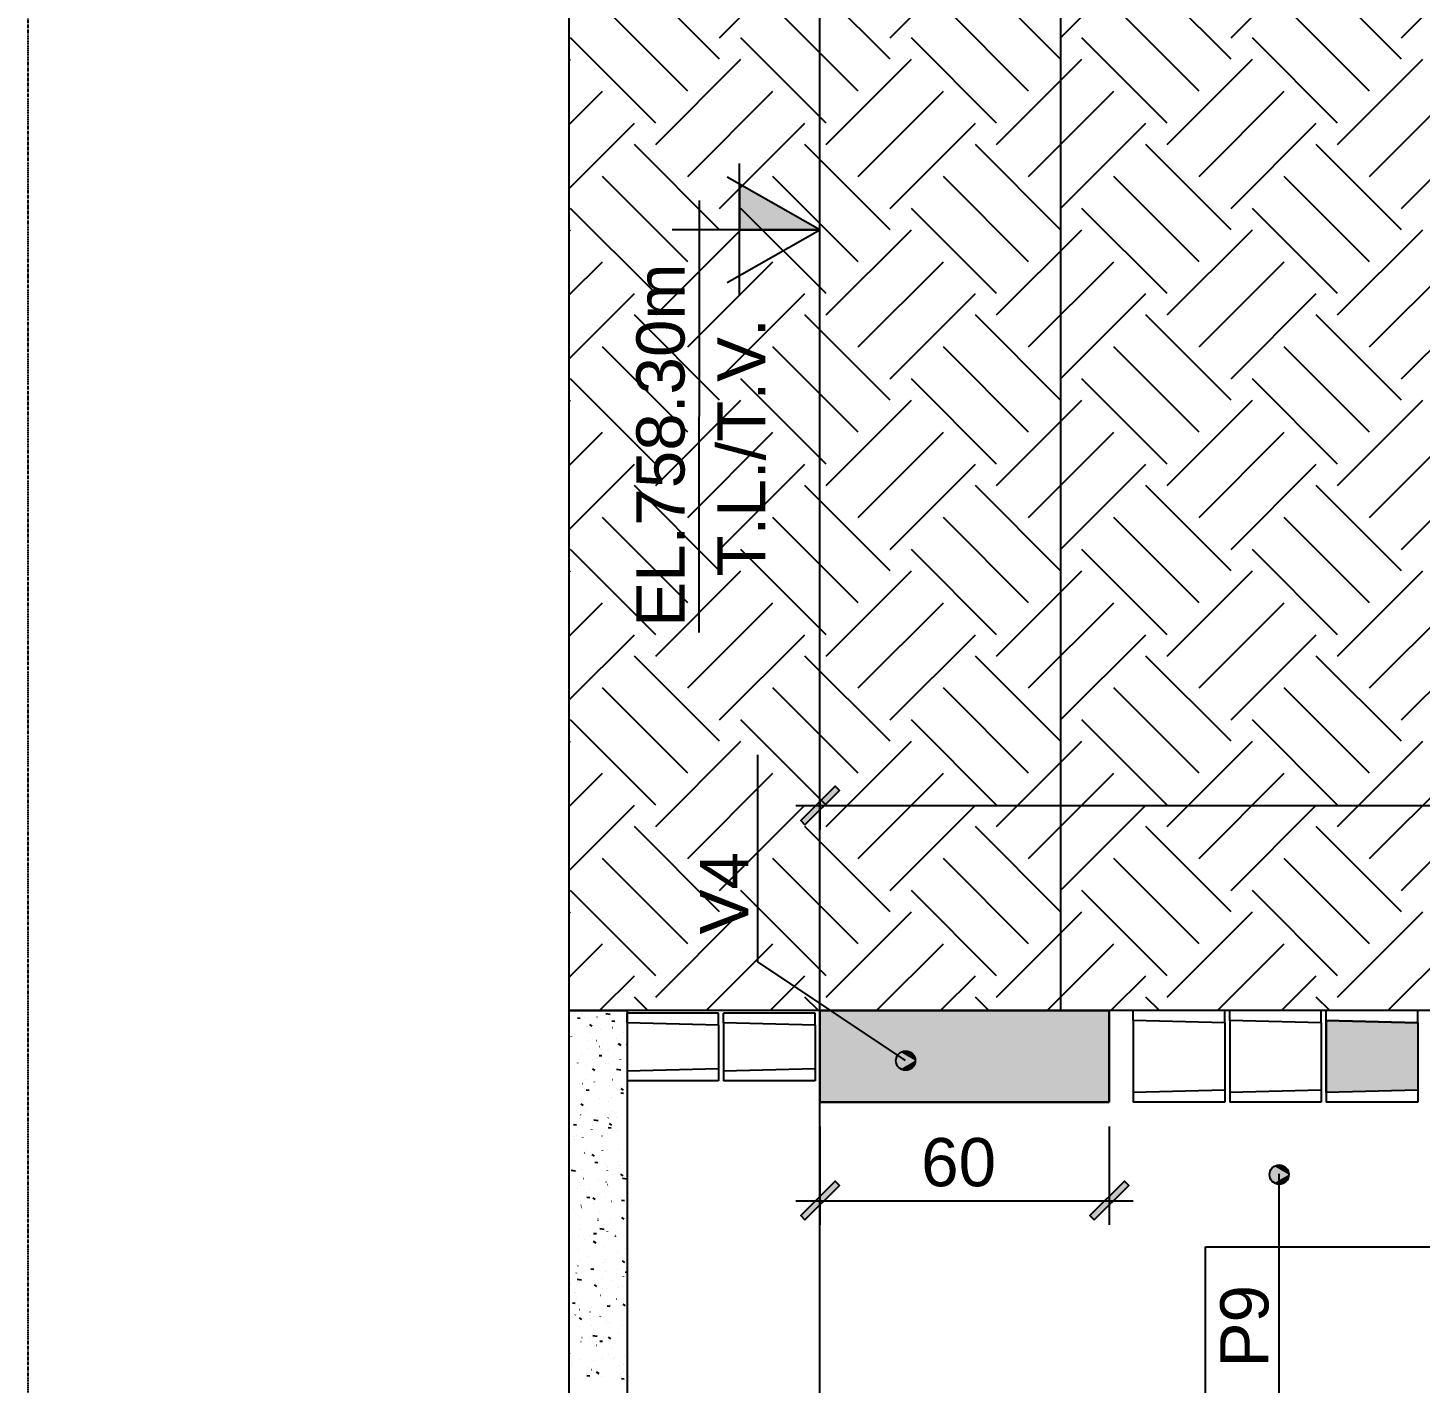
# Model space of a CAD drawing. Extents: x -1789 to 4156, y -3064 to 1391.
# Drawn here: x 1532.7 to 1821.4, y 334.1 to 615 of the extents above; entities that cross this region are included whole.
import ezdxf

# ---------------------------------------------------------------- set-up
doc = ezdxf.new("R2010")
doc.units = 0
doc.linetypes.add('ESTILO_TQS_0003', pattern=[0.92, 0.3, -0.15, 0.02, -0.15, 0.3])
doc.linetypes.add('ESTILO_TQS_0005', pattern=[0.4, 0.3, -0.1])
for name, color, linetype in [('1', 1, 'CONTINUOUS'), ('13', 35, 'CONTINUOUS'), ('2', 2, 'CONTINUOUS'), ('3', 3, 'CONTINUOUS'), ('4', 4, 'CONTINUOUS'), ('8', 8, 'CONTINUOUS'), ('9', 254, 'CONTINUOUS')]:
    doc.layers.add(name, color=color, linetype=linetype)
doc.styles.add('TQS_ARIAL', font='arial.ttf')

msp = doc.modelspace()

# ---------------------------------------------------------------- linework, layer by layer
at = {"layer": '1', "linetype": 'ESTILO_TQS_0005'}
msp.add_line((1696.93695, 470.1325), (1696.93695, 573.17875), dxfattribs=at)
at = {"layer": '1', "linetype": 'Continuous'}
for p, q in [((1696.93695, 417.9265), (1696.93695, 475.1325)), ((1696.93695, 417.9265), (1696.93695, 475.1325)), ((1691.93695, 453.7781), (1986.93575, 453.7781)), ((1696.93695, 455.21015), (1696.93695, 448.7781)), ((1656.93695, 408.72975), (1656.93695, 398.7436)), ((1656.93695, 408.72975), (1656.93695, 398.7436)), ((1656.93695, 408.72975), (1656.93695, 398.7436)), ((1675.93695, 408.2386), (1675.93695, 399.2386)), ((1675.93695, 408.2386), (1675.93695, 399.2386)), ((1676.93695, 408.72975), (1676.93695, 398.7436)), ((1695.93695, 408.2386), (1695.93695, 399.2386)), ((1695.93695, 408.2386), (1695.93695, 399.2386)), ((1761.93575, 409.27155), (1761.93575, 394.2854)), ((1761.93575, 409.27155), (1761.93575, 394.2854)), ((1780.93575, 408.7804), (1780.93575, 394.7804)), ((1780.93575, 408.7804), (1780.93575, 394.7804)), ((1781.93575, 409.27155), (1781.93575, 394.2854)), ((1781.93575, 409.27155), (1781.93575, 394.2854)), ((1800.93575, 408.7804), (1800.93575, 394.7804)), ((1800.93575, 408.7804), (1800.93575, 394.7804)), ((1801.93575, 409.27155), (1801.93575, 394.2854)), ((1820.93575, 408.7804), (1820.93575, 394.7804)), ((1820.93575, 408.7804), (1820.93575, 394.7804)), ((1696.93695, 387.2804), (1696.93695, 366.86995)), ((1756.93695, 387.2804), (1756.93695, 366.86995)), ((1792.20285, 324.61365), (1792.20285, 377.45505)), ((1691.93695, 371.86995), (1761.93695, 371.86995))]:
    msp.add_line(p, q, dxfattribs=at)
for points in [[(1696.93695, 573.17875), (1680.27145, 582.6411), (1680.2703, 573.1954), (1696.93695, 573.17875)], [(1714.7125, 400.91695), (1684.0927, 421.38535), (1684.0927, 464.33985)], [(1693.8428, 449.80005), (1700.9881, 456.94535), (1700.1042, 457.8292), (1692.95895, 450.68395), (1693.8428, 449.80005)], [(1693.8428, 367.89195), (1700.9881, 375.0372), (1700.1042, 375.9211), (1692.95895, 368.77585), (1693.8428, 367.89195)], [(1753.8428, 367.89195), (1760.9881, 375.0372), (1760.1042, 375.9211), (1752.95895, 368.77585), (1753.8428, 367.89195)]]:
    msp.add_lwpolyline(points, dxfattribs=at)
for centre in [(1714.7125, 400.91695), (1792.18565, 377.28495)]:
    msp.add_circle(centre, 2, dxfattribs=at)
for points in [[(1696.93695, 573.17875), (1680.27145, 582.6411), (1680.2703, 573.1954)], [(1696.93695, 573.17875), (1680.2703, 573.1954), (1696.93695, 573.17875)], [(1693.8428, 449.80005), (1700.1042, 457.8292), (1692.95895, 450.68395)], [(1693.8428, 449.80005), (1700.9881, 456.94535), (1700.1042, 457.8292)], [(1693.8428, 449.80005), (1692.95895, 450.68395), (1693.8428, 449.80005)], [(1716.7125, 400.91695), (1713.7125, 402.649), (1712.83315, 401.601)], [(1716.7125, 400.91695), (1712.83315, 401.601), (1712.83315, 400.2329)], [(1716.7125, 400.91695), (1715.0598, 402.88655), (1713.7125, 402.649)], [(1716.7125, 400.91695), (1716.2446, 402.2025), (1715.0598, 402.88655)], [(1716.7125, 400.91695), (1712.83315, 400.2329), (1713.7125, 399.1849)], [(1716.7125, 400.91695), (1713.7125, 399.1849), (1715.0598, 398.94735)], [(1716.7125, 400.91695), (1715.0598, 398.94735), (1716.2446, 399.63135)], [(1716.7125, 400.91695), (1716.2446, 399.63135), (1716.7125, 400.91695)], [(1794.18565, 377.28495), (1791.18565, 379.017), (1790.3063, 377.96895)], [(1794.18565, 377.28495), (1792.53295, 379.25455), (1791.18565, 379.017)], [(1794.18565, 377.28495), (1793.71775, 378.5705), (1792.53295, 379.25455)], [(1693.8428, 367.89195), (1700.1042, 375.9211), (1692.95895, 368.77585)], [(1693.8428, 367.89195), (1700.9881, 375.0372), (1700.1042, 375.9211)], [(1753.8428, 367.89195), (1760.1042, 375.9211), (1752.95895, 368.77585)], [(1753.8428, 367.89195), (1760.9881, 375.0372), (1760.1042, 375.9211)], [(1794.18565, 377.28495), (1790.3063, 377.96895), (1790.3063, 376.6009)], [(1794.18565, 377.28495), (1790.3063, 376.6009), (1791.18565, 375.5529)], [(1794.18565, 377.28495), (1791.18565, 375.5529), (1792.53295, 375.3153)], [(1794.18565, 377.28495), (1792.53295, 375.3153), (1793.71775, 375.99935)], [(1794.18565, 377.28495), (1793.71775, 375.99935), (1794.18565, 377.28495)], [(1693.8428, 367.89195), (1692.95895, 368.77585), (1693.8428, 367.89195)], [(1753.8428, 367.89195), (1752.95895, 368.77585), (1753.8428, 367.89195)]]:
    msp.add_solid(points, dxfattribs=at)
at = {"layer": '13', "linetype": 'Continuous'}
for p, q in [((1676.14685, 612.96565), (1693.8245, 630.64335)), ((1711.50215, 612.96565), (1729.17985, 630.64335)), ((1746.8575, 612.96565), (1764.5352, 630.64335)), ((1782.21285, 612.96565), (1799.8905, 630.64335)), ((1817.5682, 612.96565), (1835.24585, 630.64335)), ((1676.14685, 608.54625), (1658.46915, 626.2239)), ((1711.50215, 608.54625), (1693.8245, 626.2239)), ((1746.8575, 608.54625), (1729.17985, 626.2239)), ((1782.21285, 608.54625), (1764.5352, 626.2239)), ((1817.5682, 608.54625), (1799.8905, 626.2239)), ((1669.5177, 601.9171), (1651.84005, 619.5948)), ((1704.87305, 601.9171), (1687.19535, 619.5948)), ((1740.2284, 601.9171), (1722.5507, 619.5948)), ((1775.5837, 601.9171), (1757.90605, 619.5948)), ((1810.93905, 601.9171), (1793.2614, 619.5948)), ((1662.8886, 595.288), (1645.2109, 612.96565)), ((1698.2439, 595.288), (1680.56625, 612.96565)), ((1733.59925, 595.288), (1715.9216, 612.96565)), ((1768.9546, 595.288), (1751.2769, 612.96565)), ((1804.30995, 595.288), (1786.63225, 612.96565)), ((1644.93695, 608.2723), (1645.2109, 608.54625)), ((1662.8886, 590.8686), (1680.56625, 608.54625)), ((1698.2439, 590.8686), (1715.9216, 608.54625)), ((1733.59925, 590.8686), (1751.2769, 608.54625)), ((1768.9546, 590.8686), (1786.63225, 608.54625)), ((1804.30995, 590.8686), (1821.9876, 608.54625)), ((1644.93695, 595.01405), (1651.84005, 601.9171)), ((1669.5177, 584.23945), (1687.19535, 601.9171)), ((1704.87305, 584.23945), (1722.5507, 601.9171)), ((1740.2284, 584.23945), (1757.90605, 601.9171)), ((1775.5837, 584.23945), (1793.2614, 601.9171)), ((1810.93905, 584.23945), (1828.61675, 601.9171)), ((1644.93695, 581.7558), (1658.46915, 595.288)), ((1676.14685, 577.6103), (1693.8245, 595.288)), ((1711.50215, 577.6103), (1729.17985, 595.288)), ((1746.8575, 577.6103), (1764.5352, 595.288)), ((1782.21285, 577.6103), (1799.8905, 595.288)), ((1817.5682, 577.6103), (1835.24585, 595.288)), ((1676.14685, 573.1909), (1658.46915, 590.8686)), ((1711.50215, 573.1909), (1693.8245, 590.8686)), ((1746.8575, 573.1909), (1729.17985, 590.8686)), ((1782.21285, 573.1909), (1764.5352, 590.8686)), ((1817.5682, 573.1909), (1799.8905, 590.8686)), ((1669.5177, 566.5618), (1651.84005, 584.23945)), ((1704.87305, 566.5618), (1687.19535, 584.23945)), ((1740.2284, 566.5618), (1722.5507, 584.23945)), ((1775.5837, 566.5618), (1757.90605, 584.23945)), ((1810.93905, 566.5618), (1793.2614, 584.23945)), ((1662.8886, 559.93265), (1645.2109, 577.6103)), ((1698.2439, 559.93265), (1680.56625, 577.6103)), ((1733.59925, 559.93265), (1715.9216, 577.6103)), ((1768.9546, 559.93265), (1751.2769, 577.6103)), ((1804.30995, 559.93265), (1786.63225, 577.6103)), ((1644.93695, 572.91695), (1645.2109, 573.1909)), ((1662.8886, 555.51325), (1680.56625, 573.1909)), ((1698.2439, 555.51325), (1715.9216, 573.1909)), ((1733.59925, 555.51325), (1751.2769, 573.1909)), ((1768.9546, 555.51325), (1786.63225, 573.1909)), ((1804.30995, 555.51325), (1821.9876, 573.1909)), ((1644.93695, 559.6587), (1651.84005, 566.5618)), ((1669.5177, 548.8841), (1687.19535, 566.5618)), ((1704.87305, 548.8841), (1722.5507, 566.5618)), ((1740.2284, 548.8841), (1757.90605, 566.5618)), ((1775.5837, 548.8841), (1793.2614, 566.5618)), ((1810.93905, 548.8841), (1828.61675, 566.5618)), ((1644.93695, 546.40045), (1658.46915, 559.93265)), ((1676.14685, 542.255), (1693.8245, 559.93265)), ((1711.50215, 542.255), (1729.17985, 559.93265)), ((1746.8575, 542.255), (1764.5352, 559.93265)), ((1782.21285, 542.255), (1799.8905, 559.93265)), ((1817.5682, 542.255), (1835.24585, 559.93265)), ((1676.14685, 537.83555), (1658.46915, 555.51325)), ((1711.50215, 537.83555), (1693.8245, 555.51325)), ((1746.8575, 537.83555), (1729.17985, 555.51325)), ((1782.21285, 537.83555), (1764.5352, 555.51325)), ((1817.5682, 537.83555), (1799.8905, 555.51325)), ((1669.5177, 531.20645), (1651.84005, 548.8841)), ((1704.87305, 531.20645), (1687.19535, 548.8841)), ((1740.2284, 531.20645), (1722.5507, 548.8841)), ((1775.5837, 531.20645), (1757.90605, 548.8841)), ((1810.93905, 531.20645), (1793.2614, 548.8841)), ((1662.8886, 524.5773), (1645.2109, 542.255)), ((1698.2439, 524.5773), (1680.56625, 542.255)), ((1733.59925, 524.5773), (1715.9216, 542.255)), ((1768.9546, 524.5773), (1751.2769, 542.255)), ((1804.30995, 524.5773), (1786.63225, 542.255)), ((1644.93695, 537.56165), (1645.2109, 537.83555)), ((1662.8886, 520.1579), (1680.56625, 537.83555)), ((1698.2439, 520.1579), (1715.9216, 537.83555)), ((1733.59925, 520.1579), (1751.2769, 537.83555)), ((1768.9546, 520.1579), (1786.63225, 537.83555)), ((1804.30995, 520.1579), (1821.9876, 537.83555)), ((1644.93695, 524.3034), (1651.84005, 531.20645)), ((1669.5177, 513.52875), (1687.19535, 531.20645)), ((1704.87305, 513.52875), (1722.5507, 531.20645)), ((1740.2284, 513.52875), (1757.90605, 531.20645)), ((1775.5837, 513.52875), (1793.2614, 531.20645)), ((1810.93905, 513.52875), (1828.61675, 531.20645)), ((1644.93695, 511.0451), (1658.46915, 524.5773)), ((1676.14685, 506.89965), (1693.8245, 524.5773)), ((1711.50215, 506.89965), (1729.17985, 524.5773)), ((1746.8575, 506.89965), (1764.5352, 524.5773)), ((1782.21285, 506.89965), (1799.8905, 524.5773)), ((1817.5682, 506.89965), (1835.24585, 524.5773)), ((1676.14685, 502.48025), (1658.46915, 520.1579)), ((1711.50215, 502.48025), (1693.8245, 520.1579)), ((1746.8575, 502.48025), (1729.17985, 520.1579)), ((1782.21285, 502.48025), (1764.5352, 520.1579)), ((1817.5682, 502.48025), (1799.8905, 520.1579)), ((1669.5177, 495.8511), (1651.84005, 513.52875)), ((1704.87305, 495.8511), (1687.19535, 513.52875)), ((1740.2284, 495.8511), (1722.5507, 513.52875)), ((1775.5837, 495.8511), (1757.90605, 513.52875)), ((1810.93905, 495.8511), (1793.2614, 513.52875)), ((1662.8886, 489.222), (1645.2109, 506.89965)), ((1698.2439, 489.222), (1680.56625, 506.89965)), ((1733.59925, 489.222), (1715.9216, 506.89965)), ((1768.9546, 489.222), (1751.2769, 506.89965)), ((1804.30995, 489.222), (1786.63225, 506.89965)), ((1644.93695, 502.2063), (1645.2109, 502.48025)), ((1662.8886, 484.80255), (1680.56625, 502.48025)), ((1698.2439, 484.80255), (1715.9216, 502.48025)), ((1733.59925, 484.80255), (1751.2769, 502.48025)), ((1768.9546, 484.80255), (1786.63225, 502.48025)), ((1804.30995, 484.80255), (1821.9876, 502.48025)), ((1644.93695, 488.94805), (1651.84005, 495.8511)), ((1669.5177, 478.17345), (1687.19535, 495.8511)), ((1704.87305, 478.17345), (1722.5507, 495.8511)), ((1740.2284, 478.17345), (1757.90605, 495.8511)), ((1775.5837, 478.17345), (1793.2614, 495.8511)), ((1810.93905, 478.17345), (1828.61675, 495.8511)), ((1644.93695, 475.6898), (1658.46915, 489.222)), ((1676.14685, 471.5443), (1693.8245, 489.222)), ((1711.50215, 471.5443), (1729.17985, 489.222)), ((1746.8575, 471.5443), (1764.5352, 489.222)), ((1782.21285, 471.5443), (1799.8905, 489.222)), ((1817.5682, 471.5443), (1835.24585, 489.222)), ((1676.14685, 467.1249), (1658.46915, 484.80255)), ((1711.50215, 467.1249), (1693.8245, 484.80255)), ((1746.8575, 467.1249), (1729.17985, 484.80255)), ((1782.21285, 467.1249), (1764.5352, 484.80255)), ((1817.5682, 467.1249), (1799.8905, 484.80255)), ((1669.5177, 460.49575), (1651.84005, 478.17345)), ((1704.87305, 460.49575), (1687.19535, 478.17345)), ((1740.2284, 460.49575), (1722.5507, 478.17345)), ((1775.5837, 460.49575), (1757.90605, 478.17345)), ((1810.93905, 460.49575), (1793.2614, 478.17345)), ((1662.8886, 453.86665), (1645.2109, 471.5443)), ((1698.2439, 453.86665), (1680.56625, 471.5443)), ((1733.59925, 453.86665), (1715.9216, 471.5443)), ((1768.9546, 453.86665), (1751.2769, 471.5443)), ((1804.30995, 453.86665), (1786.63225, 471.5443)), ((1644.93695, 466.85095), (1645.2109, 467.1249)), ((1662.8886, 449.4472), (1680.56625, 467.1249)), ((1698.2439, 449.4472), (1715.9216, 467.1249)), ((1733.59925, 449.4472), (1751.2769, 467.1249)), ((1768.9546, 449.4472), (1786.63225, 467.1249)), ((1804.30995, 449.4472), (1821.9876, 467.1249)), ((1644.93695, 453.5927), (1651.84005, 460.49575)), ((1669.5177, 442.8181), (1687.19535, 460.49575)), ((1704.87305, 442.8181), (1722.5507, 460.49575)), ((1740.2284, 442.8181), (1757.90605, 460.49575)), ((1775.5837, 442.8181), (1793.2614, 460.49575)), ((1810.93905, 442.8181), (1828.61675, 460.49575)), ((1644.93695, 440.33445), (1658.46915, 453.86665)), ((1676.14685, 436.18895), (1693.8245, 453.86665)), ((1711.50215, 436.18895), (1729.17985, 453.86665)), ((1746.8575, 436.18895), (1764.5352, 453.86665)), ((1782.21285, 436.18895), (1799.8905, 453.86665)), ((1817.5682, 436.18895), (1835.24585, 453.86665)), ((1676.14685, 431.76955), (1658.46915, 449.4472)), ((1711.50215, 431.76955), (1693.8245, 449.4472)), ((1746.8575, 431.76955), (1729.17985, 449.4472)), ((1782.21285, 431.76955), (1764.5352, 449.4472)), ((1817.5682, 431.76955), (1799.8905, 449.4472)), ((1669.5177, 425.1404), (1651.84005, 442.8181)), ((1704.87305, 425.1404), (1687.19535, 442.8181)), ((1740.2284, 425.1404), (1722.5507, 442.8181)), ((1775.5837, 425.1404), (1757.90605, 442.8181)), ((1810.93905, 425.1404), (1793.2614, 442.8181)), ((1662.8886, 418.5113), (1645.2109, 436.18895)), ((1698.2439, 418.5113), (1680.56625, 436.18895)), ((1733.59925, 418.5113), (1715.9216, 436.18895)), ((1768.9546, 418.5113), (1751.2769, 436.18895)), ((1804.30995, 418.5113), (1786.63225, 436.18895)), ((1644.93695, 431.4956), (1645.2109, 431.76955)), ((1662.8886, 414.0919), (1680.56625, 431.76955)), ((1698.2439, 414.0919), (1715.9216, 431.76955)), ((1733.59925, 414.0919), (1751.2769, 431.76955)), ((1768.9546, 414.0919), (1786.63225, 431.76955)), ((1804.30995, 414.0919), (1821.9876, 431.76955)), ((1644.93695, 418.23735), (1651.84005, 425.1404)), ((1673.33535, 411.2804), (1687.19535, 425.1404)), ((1708.6907, 411.2804), (1722.5507, 425.1404)), ((1744.04605, 411.2804), (1757.90605, 425.1404)), ((1779.40135, 411.2804), (1793.2614, 425.1404)), ((1814.7567, 411.2804), (1828.61675, 425.1404)), ((1651.23825, 411.2804), (1658.46915, 418.5113)), ((1686.5936, 411.2804), (1693.8245, 418.5113)), ((1721.94895, 411.2804), (1729.17985, 418.5113)), ((1757.3043, 411.2804), (1764.5352, 418.5113)), ((1792.6596, 411.2804), (1799.8905, 418.5113)), ((1661.28065, 411.2804), (1658.46915, 414.0919)), ((1696.636, 411.2804), (1693.8245, 414.0919)), ((1731.9913, 411.2804), (1729.17985, 414.0919)), ((1767.34665, 411.2804), (1764.5352, 414.0919)), ((1802.702, 411.2804), (1799.8905, 414.0919)), ((1648.0224, 411.2804), (1648.0224, 411.2804)), ((1660.0771, 411.2804), (1660.0771, 411.2804)), ((1670.11945, 411.2804), (1670.11945, 411.2804)), ((1683.3777, 411.2804), (1683.3777, 411.2804)), ((1695.43245, 411.2804), (1695.43245, 411.2804)), ((1705.4748, 411.2804), (1705.4748, 411.2804)), ((1718.73305, 411.2804), (1718.73305, 411.2804)), ((1730.78775, 411.2804), (1730.78775, 411.2804)), ((1740.83015, 411.2804), (1740.83015, 411.2804)), ((1754.0884, 411.2804), (1754.0884, 411.2804)), ((1766.1431, 411.2804), (1766.1431, 411.2804)), ((1776.1855, 411.2804), (1776.1855, 411.2804)), ((1789.44375, 411.2804), (1789.44375, 411.2804)), ((1801.49845, 411.2804), (1801.49845, 411.2804)), ((1811.54085, 411.2804), (1811.54085, 411.2804))]:
    msp.add_line(p, q, dxfattribs=at)
msp.add_lwpolyline([(1856.93695, -1503.71575), (1856.93695, -1305.2196), (1906.93695, -1305.2196), (1906.93695, -1286.2196), (1856.93695, -1286.2196), (1856.93695, -898.2197), (1946.93695, -898.2197), (1946.93695, -808.2197), (1856.93695, -808.2197), (1856.93695, 392.28175), (1981.93575, 392.28175), (1981.93575, 382.2804), (2031.93575, 382.2804), (2031.93575, 411.2804), (1644.93695, 411.2804), (1644.93695, 894.27925), (1981.93575, 894.27925), (1981.93575, 884.2804), (2031.93575, 884.2804), (2031.93575, 913.2804), (2146.65185, 913.2804), (2146.65185, -1652.89415)], dxfattribs=at)
at = {"layer": '2', "linetype": 'Continuous'}
for p, q in [((1680.26865, 559.4484), (1680.272, 586.94235)), ((1696.93695, 573.17875), (1677.72335, 584.0879)), ((1671.92675, 489.69135), (1671.9377, 579.25955)), ((1696.93695, 573.17875), (1666.2782, 573.1825)), ((1677.72065, 562.2743), (1696.93695, 573.17875)), ((1696.93695, 460.21015), (1696.93695, 460.21015)), ((1656.93695, 408.72975), (1656.93695, 410.7386)), ((1656.93695, 408.72975), (1656.93695, 410.7386)), ((1675.93695, 410.7386), (1656.93695, 410.7386)), ((1656.93695, 408.72975), (1656.93695, 410.7386)), ((1675.93695, 408.2386), (1675.93695, 410.7386)), ((1675.93695, 408.2386), (1675.93695, 410.7386)), ((1695.93695, 410.7386), (1676.93695, 410.7386)), ((1676.93695, 408.72975), (1676.93695, 410.7386)), ((1695.93695, 408.2386), (1695.93695, 410.7386)), ((1695.93695, 408.2386), (1695.93695, 410.7386)), ((1696.93695, 412.9265), (1696.93695, 412.9265)), ((1761.93575, 409.27155), (1761.93575, 411.2804)), ((1780.93575, 411.2804), (1761.93575, 411.2804)), ((1761.93575, 409.27155), (1761.93575, 411.2804)), ((1780.93575, 408.7804), (1780.93575, 411.2804)), ((1780.93575, 408.7804), (1780.93575, 411.2804)), ((1781.93575, 409.27155), (1781.93575, 411.2804)), ((1800.93575, 411.2804), (1781.93575, 411.2804)), ((1781.93575, 409.27155), (1781.93575, 411.2804)), ((1800.93575, 408.7804), (1800.93575, 411.2804)), ((1800.93575, 408.7804), (1800.93575, 411.2804)), ((1820.93575, 411.2804), (1801.93575, 411.2804)), ((1801.93575, 409.27155), (1801.93575, 411.2804)), ((1820.93575, 408.7804), (1820.93575, 411.2804)), ((1820.93575, 408.7804), (1820.93575, 411.2804)), ((1675.93695, 408.2386), (1656.93695, 408.72975)), ((1695.93695, 408.2386), (1676.93695, 408.72975)), ((1780.93575, 408.7804), (1761.93575, 409.27155)), ((1800.93575, 408.7804), (1781.93575, 409.27155)), ((1820.93575, 408.7804), (1801.93575, 409.27155)), ((1675.93695, 399.23475), (1656.93695, 398.7436)), ((1656.93695, 398.7436), (1656.93695, 396.7386)), ((1656.93695, 398.7436), (1656.93695, 396.7386)), ((1656.93695, 398.7436), (1656.93695, 396.7386)), ((1675.93695, 399.23475), (1675.93695, 396.74055)), ((1675.93695, 399.23475), (1675.93695, 396.74055)), ((1695.93695, 399.23475), (1676.93695, 398.7436)), ((1676.93695, 398.7436), (1676.93695, 396.7386)), ((1695.93695, 399.23475), (1695.93695, 396.74055)), ((1695.93695, 399.23475), (1695.93695, 396.74055)), ((1675.93695, 396.74055), (1656.93695, 396.7386)), ((1695.93695, 396.74055), (1676.93695, 396.7386)), ((1780.93575, 394.77655), (1761.93575, 394.2854)), ((1761.93575, 394.2854), (1761.93575, 392.2804)), ((1761.93575, 394.2854), (1761.93575, 392.2804)), ((1780.93575, 394.77655), (1780.93575, 392.28235)), ((1780.93575, 394.77655), (1780.93575, 392.28235)), ((1800.93575, 394.77655), (1781.93575, 394.2854)), ((1781.93575, 394.2854), (1781.93575, 392.2804)), ((1781.93575, 394.2854), (1781.93575, 392.2804)), ((1800.93575, 394.77655), (1800.93575, 392.28235)), ((1800.93575, 394.77655), (1800.93575, 392.28235)), ((1820.93575, 394.77655), (1801.93575, 394.2854)), ((1801.93575, 394.2854), (1801.93575, 392.2804)), ((1820.93575, 394.77655), (1820.93575, 392.28235)), ((1820.93575, 394.77655), (1820.93575, 392.28235)), ((1696.93695, 392.2804), (1696.93695, 392.2804)), ((1756.93695, 392.2804), (1756.93695, 392.2804)), ((1780.93575, 392.28235), (1761.93575, 392.2804)), ((1800.93575, 392.28235), (1781.93575, 392.2804)), ((1820.93575, 392.28235), (1801.93575, 392.2804))]:
    msp.add_line(p, q, dxfattribs=at)
at = {"layer": '2', "linetype": 'ESTILO_TQS_0003'}
msp.add_lwpolyline([(1532.6668, -1652.89415), (2146.65185, -1652.89415), (2146.65185, 1011.24555), (1532.6668, 1011.24555), (1532.6668, -1652.89415)], dxfattribs=at)
at = {"layer": '3', "linetype": 'Continuous'}
for p, q in [((1696.93695, 411.2804), (1696.93695, 894.2804)), ((1746.93695, 411.2804), (1746.93695, 884.2804)), ((1696.93695, -248.7196), (1696.93695, 392.2804)), ((1776.93695, 261.2804), (1776.93695, 362.2804)), ((1776.93695, 362.2804), (1981.93575, 362.2804))]:
    msp.add_line(p, q, dxfattribs=at)
at = {"layer": '4', "linetype": 'Continuous'}
for points in [[(1696.93695, 411.2804), (1696.93695, 407.36395), (1696.93695, 392.2804)], [(1756.93695, 411.2804), (1709.30465, 411.2804), (1701.93575, 411.2804), (1700.654, 411.2804), (1696.93695, 411.2804)], [(1756.93695, 392.2804), (1756.93695, 397.07385), (1756.93695, 407.36395), (1756.93695, 411.2804)], [(1696.93695, 392.2804), (1698.2187, 392.2804), (1701.93575, 392.2804), (1739.11525, 392.2804), (1744.56925, 392.2804), (1756.93695, 392.2804)]]:
    msp.add_lwpolyline(points, dxfattribs=at)
at = {"layer": '8', "linetype": 'Continuous'}
for points in [[(1756.93695, 392.2804), (1696.93695, 392.2804), (1696.93695, 411.2804), (1756.93695, 411.2804), (1756.93695, 392.2804)], [(1801.93575, 394.2854), (1801.93575, 409.27155), (1820.93575, 408.7804), (1820.93575, 394.77655), (1801.93575, 394.2854)]]:
    msp.add_lwpolyline(points, dxfattribs=at)
for points in [[(1756.93695, 392.2804), (1696.93695, 392.2804), (1696.93695, 411.2804)], [(1756.93695, 392.2804), (1696.93695, 411.2804), (1756.93695, 411.2804)], [(1756.93695, 392.2804), (1756.93695, 411.2804), (1756.93695, 392.2804)], [(1801.93575, 394.2854), (1801.93575, 409.27155), (1820.93575, 408.7804)], [(1801.93575, 394.2854), (1820.93575, 408.7804), (1820.93575, 394.77655)], [(1801.93575, 394.2854), (1820.93575, 394.77655), (1801.93575, 394.2854)]]:
    msp.add_solid(points, dxfattribs=at)
at = {"layer": '9', "linetype": 'Continuous'}
for p, q in [((1644.93695, 410.18895), (1644.93695, 410.18895)), ((1647.4943, 410.70575), (1647.5022, 410.71185)), ((1647.6985, 410.5525), (1647.70845, 410.55385)), ((1652.30105, 410.3117), (1652.29265, 410.31705)), ((1653.46505, 410.4583), (1652.5757, 410.5962)), ((1656.93695, 410.53355), (1656.93695, 410.53355)), ((1656.93695, 410.53355), (1656.93695, 410.53355)), ((1656.93695, 410.53355), (1656.93695, 410.53355)), ((1644.93695, 408.74345), (1644.93695, 408.74345)), ((1644.93695, 408.74345), (1644.93695, 408.74345)), ((1647.23245, 409.67745), (1646.63475, 409.72975)), ((1648.18305, 409.75985), (1648.1746, 409.76525)), ((1649.72875, 408.08805), (1649.23135, 408.42355)), ((1650.74125, 409.96165), (1650.7492, 409.9677)), ((1651.3833, 407.43985), (1651.39325, 407.44115)), ((1654.40505, 409.04995), (1653.80735, 409.1022)), ((1653.8867, 407.76945), (1653.89665, 407.77075)), ((1653.98825, 409.2175), (1653.99615, 409.2236)), ((1654.40955, 408.96845), (1654.4011, 408.9738)), ((1656.93695, 409.9198), (1656.93695, 409.9198)), ((1656.93695, 408.8284), (1656.93695, 408.8284)), ((1656.93695, 407.3583), (1656.93695, 407.3583)), ((1656.93695, 407.3583), (1656.93695, 407.3583)), ((1656.93695, 407.3583), (1656.93695, 407.3583)), ((1644.93695, 406.5912), (1644.93695, 406.5912)), ((1644.93695, 405.50785), (1644.93695, 405.50785)), ((1645.0678, 406.6084), (1645.07775, 406.6097)), ((1645.4258, 405.8829), (1645.4337, 405.889)), ((1648.67275, 405.1388), (1648.6807, 405.14485)), ((1649.3703, 406.8063), (1649.36295, 406.81305)), ((1650.6435, 405.0171), (1650.63505, 405.0225)), ((1651.91975, 404.39465), (1651.9277, 404.40075)), ((1654.7615, 405.56895), (1654.75305, 405.5743)), ((1655.04335, 404.32395), (1655.05325, 404.32525)), ((1655.69785, 404.06185), (1655.2004, 404.39735)), ((1656.30365, 406.798), (1656.2963, 406.80475)), ((1656.93695, 406.2177), (1656.93695, 406.2177)), ((1656.93695, 406.2177), (1656.93695, 406.2177)), ((1644.93695, 402.9934), (1644.93695, 402.9934)), ((1644.93695, 402.9934), (1644.93695, 402.9934)), ((1644.93695, 402.2722), (1644.93695, 402.2722)), ((1647.5106, 402.16545), (1647.5032, 402.1722)), ((1648.7526, 403.49575), (1648.76255, 403.49705)), ((1651.73245, 401.8832), (1651.13475, 401.9355)), ((1651.256, 403.8253), (1651.26595, 403.8266)), ((1653.1894, 403.30675), (1653.18205, 403.3135)), ((1655.16675, 403.6505), (1655.17465, 403.6566)), ((1656.87, 404.2257), (1656.86155, 404.23105)), ((1656.93695, 404.183), (1656.93695, 404.183)), ((1656.93695, 404.183), (1656.93695, 404.183)), ((1656.93695, 404.183), (1656.93695, 404.183)), ((1656.93695, 403.22605), (1656.93695, 403.22605)), ((1656.93695, 401.4279), (1656.93695, 401.4279)), ((1645.0046, 400.57965), (1644.93695, 400.59015)), ((1644.93695, 399.3956), (1644.93695, 399.3956)), ((1644.93695, 399.3956), (1644.93695, 399.3956)), ((1644.93695, 399.03655), (1644.93695, 399.03655)), ((1644.93695, 399.03655), (1644.93695, 399.03655)), ((1644.93695, 399.03655), (1644.93695, 399.03655)), ((1646.12195, 399.5516), (1646.13185, 399.55295)), ((1646.7471, 400.4255), (1646.755, 400.4316)), ((1646.8353, 401.09265), (1646.82685, 401.09805)), ((1648.62535, 399.8812), (1648.63525, 399.8825)), ((1650.2542, 398.84095), (1649.75675, 399.17645)), ((1649.90675, 399.96975), (1649.8994, 399.97655)), ((1649.99405, 399.6814), (1650.002, 399.68745)), ((1652.41265, 400.3798), (1652.42255, 400.3811)), ((1653.10395, 400.27435), (1653.0955, 400.27975)), ((1653.4227, 399.07665), (1653.43065, 399.08275)), ((1655.677, 398.92445), (1654.7876, 399.0624)), ((1655.58555, 401.11105), (1655.5782, 401.11785)), ((1656.93695, 401.00775), (1656.93695, 401.00775)), ((1656.93695, 401.00775), (1656.93695, 401.00775)), ((1656.93695, 399.87275), (1656.93695, 399.87275)), ((1656.93695, 399.87275), (1656.93695, 399.87275)), ((1656.93695, 399.87275), (1656.93695, 399.87275)), ((1656.93695, 398.72905), (1656.93695, 398.72905)), ((1644.93695, 395.80095), (1644.93695, 395.80095)), ((1644.93695, 395.80095), (1644.93695, 395.80095)), ((1644.93695, 395.80095), (1644.93695, 395.80095)), ((1644.93695, 395.79785), (1644.93695, 395.79785)), ((1644.93695, 395.79785), (1644.93695, 395.79785)), ((1645.01515, 395.9017), (1645.0067, 395.90705)), ((1647.02165, 396.2685), (1647.01425, 396.2753)), ((1647.6642, 396.1569), (1647.67415, 396.1582)), ((1648.2449, 397.0194), (1648.23645, 397.02475)), ((1650.1676, 396.48645), (1650.17755, 396.48775)), ((1650.35335, 395.67615), (1650.3449, 395.6815)), ((1653.30115, 395.7477), (1653.30905, 395.7538)), ((1653.95495, 396.9851), (1653.96485, 396.9864)), ((1656.93695, 397.83245), (1656.93695, 397.83245)), ((1656.93695, 397.83245), (1656.93695, 397.83245)), ((1648.10725, 394.99795), (1648.1152, 395.00405)), ((1649.05985, 394.7165), (1648.46215, 394.7688)), ((1649.4178, 394.07285), (1649.4104, 394.0796)), ((1651.2261, 393.02805), (1651.236, 393.02935)), ((1653.7295, 393.3576), (1653.7394, 393.3589)), ((1655.32575, 395.0042), (1655.31835, 395.01095)), ((1655.5644, 395.5316), (1655.55595, 395.537)), ((1656.23245, 394.089), (1655.63475, 394.1413)), ((1656.22325, 394.81475), (1655.72585, 395.15025)), ((1656.93695, 394.6572), (1656.93695, 394.6572)), ((1656.93695, 394.6572), (1656.93695, 394.6572)), ((1656.93695, 394.33335), (1656.93695, 394.33335)), ((1656.93695, 394.02735), (1656.93695, 394.02735)), ((1656.93695, 393.52775), (1656.93695, 393.52775)), ((1656.93695, 393.52775), (1656.93695, 393.52775)), ((1644.93695, 392.5653), (1644.93695, 392.5653)), ((1644.93695, 392.20005), (1644.93695, 392.20005)), ((1644.93695, 392.20005), (1644.93695, 392.20005)), ((1647.82105, 391.58945), (1647.3236, 391.92495)), ((1647.98565, 391.669), (1647.9936, 391.6751)), ((1648.406, 390.5662), (1648.39755, 390.57155)), ((1653.17955, 392.4188), (1653.18745, 392.42485)), ((1653.74425, 390.34065), (1653.7358, 390.346)), ((1656.93695, 391.4819), (1656.93695, 391.4819)), ((1656.93695, 391.4819), (1656.93695, 391.4819)), ((1656.93695, 391.4819), (1656.93695, 391.4819)), ((1644.93695, 389.32965), (1644.93695, 389.32965)), ((1644.93695, 388.6023), (1644.93695, 388.6023)), ((1644.93695, 388.6023), (1644.93695, 388.6023)), ((1646.4456, 387.5447), (1645.8479, 387.597)), ((1647.32805, 389.6428), (1647.3207, 389.64955)), ((1647.86405, 388.3401), (1647.872, 388.34615)), ((1649.7242, 387.4471), (1649.71685, 387.45385)), ((1650.96155, 388.46505), (1650.0722, 388.60295)), ((1650.83605, 389.3789), (1650.846, 389.3802)), ((1653.6182, 386.9172), (1653.0205, 386.96945)), ((1653.05795, 389.08985), (1653.06585, 389.09595)), ((1653.7901, 387.56325), (1653.2927, 387.89875)), ((1653.33945, 389.7085), (1653.3494, 389.7098)), ((1654.8368, 389.10725), (1654.8294, 389.114)), ((1656.93695, 388.30665), (1656.93695, 388.30665)), ((1656.93695, 388.30665), (1656.93695, 388.30665)), ((1656.93695, 387.5383), (1656.93695, 387.5383)), ((1656.93695, 387.1828), (1656.93695, 387.1828)), ((1656.93695, 387.1828), (1656.93695, 387.1828)), ((1644.93695, 386.09405), (1644.93695, 386.09405)), ((1644.93695, 385.0045), (1644.93695, 385.0045)), ((1644.93695, 385.0045), (1644.93695, 385.0045)), ((1645.7436, 385.1107), (1645.75355, 385.112)), ((1646.0437, 384.4747), (1646.03635, 384.48145)), ((1646.4165, 385.4831), (1646.40805, 385.48845)), ((1647.74245, 385.01115), (1647.7504, 385.01725)), ((1648.247, 385.4403), (1648.2569, 385.4416)), ((1649.64625, 386.6008), (1649.6378, 386.60615)), ((1651.7547, 385.25755), (1651.7463, 385.2629)), ((1652.03435, 385.9389), (1652.04425, 385.9402)), ((1652.93635, 385.7609), (1652.94425, 385.767)), ((1654.98445, 386.37525), (1654.97605, 386.3806)), ((1656.93695, 386.6268), (1656.93695, 386.6268)), ((1656.93695, 385.44065), (1656.93695, 385.44065)), ((1656.93695, 385.13135), (1656.93695, 385.13135)), ((1644.93695, 382.8584), (1644.93695, 382.8584)), ((1644.93695, 381.4067), (1644.93695, 381.4067)), ((1644.93695, 381.4067), (1644.93695, 381.4067)), ((1645.57465, 381.4907), (1645.5846, 381.492)), ((1647.62085, 381.6822), (1647.6288, 381.6883)), ((1648.07805, 381.82025), (1648.088, 381.82155)), ((1648.43985, 382.279), (1648.4325, 382.2858)), ((1650.2, 381.09215), (1649.70255, 381.42765)), ((1651.8654, 382.31885), (1651.8753, 382.32015)), ((1652.81475, 382.43195), (1652.82265, 382.43805)), ((1655.1432, 382.4815), (1655.1358, 382.4883)), ((1656.93695, 381.9561), (1656.93695, 381.9561)), ((1656.93695, 381.9561), (1656.93695, 381.9561)), ((1656.93695, 381.9561), (1656.93695, 381.9561)), ((1644.93695, 379.6228), (1644.93695, 379.6228)), ((1645.55475, 378.57775), (1645.5474, 378.58455)), ((1647.49925, 378.35325), (1647.5072, 378.35935)), ((1650.88725, 379.7556), (1650.28955, 379.80785)), ((1652.69315, 379.103), (1652.70105, 379.1091)), ((1652.86735, 378.853), (1652.87725, 378.8543)), ((1655.1456, 379.92205), (1655.13715, 379.9274)), ((1655.37075, 379.1826), (1655.38065, 379.1839)), ((1656.93695, 380.83785), (1656.93695, 380.83785)), ((1656.93695, 380.83785), (1656.93695, 380.83785)), ((1656.93695, 379.2263), (1656.93695, 379.2263)), ((1656.93695, 378.7808), (1656.93695, 378.7808)), ((1656.93695, 378.7808), (1656.93695, 378.7808)), ((1644.93695, 377.80895), (1644.93695, 377.80895)), ((1644.93695, 376.38715), (1644.93695, 376.38715)), ((1646.24615, 378.0056), (1645.35675, 378.1435)), ((1646.55185, 378.02155), (1646.56175, 378.02285)), ((1646.99435, 375.5891), (1646.98595, 375.5945)), ((1647.9509, 376.3821), (1647.94355, 376.38885)), ((1651.0476, 376.1822), (1651.03915, 376.18755)), ((1652.57155, 375.7741), (1652.57945, 375.78015)), ((1652.91105, 378.1703), (1652.9026, 378.1757)), ((1653.85885, 377.31345), (1653.8515, 377.3202)), ((1655.4229, 375.59165), (1655.4328, 375.59295)), ((1656.16905, 377.06595), (1655.67165, 377.40145)), ((1656.91855, 376.3504), (1656.0292, 376.48835)), ((1656.93695, 376.548), (1656.93695, 376.548)), ((1656.93695, 376.34755), (1656.93695, 376.34755)), ((1656.93695, 375.60555), (1656.93695, 375.60555)), ((1656.93695, 375.60555), (1656.93695, 375.60555)), ((1644.93695, 374.21115), (1644.93695, 374.21115)), ((1644.93695, 373.1515), (1644.93695, 373.1515)), ((1645.0658, 372.68085), (1645.0584, 372.6876)), ((1646.604, 374.43065), (1646.6139, 374.43195)), ((1647.37765, 375.0243), (1647.3856, 375.0304)), ((1649.2206, 372.50085), (1648.6229, 372.55315)), ((1649.10285, 374.24585), (1649.0944, 374.25125)), ((1652.9195, 375.2621), (1652.9294, 375.2634)), ((1653.1561, 374.83895), (1653.14765, 374.8443)), ((1656.93695, 374.49285), (1656.93695, 374.49285)), ((1656.93695, 374.49285), (1656.93695, 374.49285)), ((1644.93695, 370.6134), (1644.93695, 370.6134)), ((1644.93695, 370.6134), (1644.93695, 370.6134)), ((1644.93695, 369.9159), (1644.93695, 369.9159)), ((1645.8705, 369.95455), (1645.86205, 369.9599)), ((1647.25605, 371.6954), (1647.264, 371.70145)), ((1647.38485, 370.93565), (1647.3948, 370.93695)), ((1647.46195, 370.4852), (1647.45455, 370.49195)), ((1650.35705, 372.0935), (1649.85965, 372.42905)), ((1649.88825, 371.26525), (1649.8982, 371.26655)), ((1651.20875, 369.729), (1651.2003, 369.73435)), ((1652.44995, 372.44515), (1652.45785, 372.45125)), ((1653.3699, 371.4165), (1653.3625, 371.42325)), ((1653.6756, 371.76385), (1653.6855, 371.76515)), ((1656.3932, 371.87335), (1655.7955, 371.92565)), ((1656.14835, 372.0474), (1656.15625, 372.0535)), ((1656.93695, 372.43025), (1656.93695, 372.43025)), ((1656.93695, 372.43025), (1656.93695, 372.43025)), ((1656.93695, 372.43025), (1656.93695, 372.43025)), ((1656.93695, 371.82575), (1656.93695, 371.82575)), ((1644.93695, 367.0156), (1644.93695, 367.0156)), ((1644.93695, 367.0156), (1644.93695, 367.0156)), ((1647.13445, 368.36645), (1647.1424, 368.37255)), ((1650.94675, 367.8068), (1650.95665, 367.8081)), ((1650.97565, 368.07825), (1650.9836, 368.08435)), ((1653.45015, 368.1364), (1653.46005, 368.1377)), ((1656.32615, 368.0673), (1655.8287, 368.40285)), ((1656.93695, 369.255), (1656.93695, 369.255)), ((1656.93695, 369.255), (1656.93695, 369.255)), ((1656.93695, 369.255), (1656.93695, 369.255)), ((1656.93695, 368.1479), (1656.93695, 368.1479)), ((1656.93695, 368.1479), (1656.93695, 368.1479)), ((1656.93695, 367.6553), (1656.93695, 367.6553)), ((1644.93695, 366.68025), (1644.93695, 366.68025)), ((1645.7197, 364.04525), (1645.72765, 364.0513)), ((1646.973, 364.58825), (1646.9656, 364.59505)), ((1647.11075, 365.98915), (1647.1023, 365.99455)), ((1649.2192, 364.6459), (1649.2108, 364.6513)), ((1650.60815, 364.97895), (1650.0104, 365.03125)), ((1652.20315, 365.89095), (1651.31375, 366.0289)), ((1652.20675, 365.78725), (1652.21465, 365.79335)), ((1652.44895, 365.7636), (1652.4405, 365.769)), ((1652.88095, 365.5196), (1652.87355, 365.52635)), ((1654.5086, 364.67795), (1654.5185, 364.67925)), ((1654.55745, 364.42035), (1654.549, 364.42575)), ((1656.93695, 366.0797), (1656.93695, 366.0797)), ((1656.93695, 366.0797), (1656.93695, 366.0797)), ((1656.93695, 365.1568), (1656.93695, 365.1568)), ((1656.93695, 364.42525), (1656.93695, 364.42525)), ((1644.93695, 363.4446), (1644.93695, 363.4446)), ((1644.93695, 363.4446), (1644.93695, 363.4446)), ((1644.93695, 363.4178), (1644.93695, 363.4178)), ((1646.89125, 361.70855), (1646.8992, 361.71465)), ((1648.1931, 363.8465), (1648.203, 363.8478)), ((1650.51415, 363.0949), (1650.0167, 363.4304)), ((1652.08515, 362.45835), (1652.09305, 362.4644)), ((1655.00295, 361.14525), (1655.01285, 361.14655)), ((1656.70005, 362.02005), (1656.69265, 362.0268)), ((1656.93695, 362.90445), (1656.93695, 362.90445)), ((1656.93695, 362.90445), (1656.93695, 362.90445)), ((1656.93695, 362.90445), (1656.93695, 362.90445)), ((1656.93695, 361.80295), (1656.93695, 361.80295)), ((1644.93695, 360.209), (1644.93695, 360.209)), ((1644.93695, 359.82005), (1644.93695, 359.82005)), ((1646.48405, 358.69135), (1646.47665, 358.6981)), ((1646.76965, 358.37965), (1646.7776, 358.3857)), ((1647.27185, 359.53595), (1647.26345, 359.5413)), ((1648.68745, 360.3138), (1648.69735, 360.3151)), ((1651.96355, 359.1294), (1651.97145, 359.1355)), ((1652.39195, 359.6227), (1652.3846, 359.62945)), ((1652.6101, 359.3104), (1652.60165, 359.3158)), ((1656.4832, 359.0687), (1655.9858, 359.4042)), ((1656.93695, 359.72915), (1656.93695, 359.72915)), ((1656.93695, 359.72915), (1656.93695, 359.72915)), ((1656.93695, 359.72915), (1656.93695, 359.72915)), ((1656.93695, 358.7626), (1656.93695, 358.7626)), ((1644.93695, 356.97335), (1644.93695, 356.97335)), ((1644.93695, 356.22225), (1644.93695, 356.22225)), ((1646.05675, 356.3697), (1646.06665, 356.371)), ((1646.4495, 356.8846), (1646.44105, 356.88995)), ((1647.4877, 355.4315), (1646.59835, 355.56945)), ((1650.04205, 357.62795), (1649.44435, 357.68025)), ((1651.84195, 355.80045), (1651.8499, 355.80655)), ((1652.37225, 357.20115), (1652.38215, 357.20245)), ((1653.8503, 355.345), (1653.8419, 355.3504)), ((1654.87565, 357.5307), (1654.88555, 357.532)), ((1656.21105, 356.12315), (1656.2037, 356.1299)), ((1656.93695, 357.0247), (1656.61695, 357.0527)), ((1656.63915, 356.24585), (1656.64705, 356.2519)), ((1656.93695, 356.5539), (1656.93695, 356.5539)), ((1656.93695, 356.5539), (1656.93695, 356.5539)), ((1656.93695, 355.45795), (1656.93695, 355.45795)), ((1644.93695, 353.7377), (1644.93695, 353.7377)), ((1644.93695, 352.6245), (1644.93695, 352.6245)), ((1645.28235, 354.45285), (1645.2739, 354.45825)), ((1645.99505, 352.79445), (1645.9877, 352.8012)), ((1646.2725, 352.8003), (1646.2824, 352.8016)), ((1646.64805, 355.0507), (1646.656, 355.0568)), ((1650.6712, 354.09625), (1650.1738, 354.43175)), ((1651.903, 353.72575), (1651.89565, 353.7325)), ((1652.588, 353.63175), (1652.5979, 353.63305)), ((1655.0914, 353.96135), (1655.1013, 353.96265)), ((1655.9588, 354.00175), (1655.95035, 354.00715)), ((1656.93695, 353.96605), (1656.93695, 353.96605)), ((1656.93695, 353.3786), (1656.93695, 353.3786)), ((1656.93695, 353.3786), (1656.93695, 353.3786)), ((1656.93695, 353.3786), (1656.93695, 353.3786)), ((1644.93695, 350.5021), (1644.93695, 350.5021)), ((1646.21055, 350.5626), (1645.61285, 350.6149)), ((1646.5265, 351.72175), (1646.5344, 351.72785)), ((1649.61425, 349.6425), (1649.62415, 349.6438)), ((1651.46645, 352.2767), (1651.4744, 352.2828)), ((1653.38315, 349.9351), (1652.78545, 349.9874)), ((1653.4016, 350.1411), (1653.4115, 350.1424)), ((1654.71345, 351.53255), (1654.7214, 351.53865)), ((1655.1786, 351.32355), (1655.17015, 351.3289)), ((1655.7221, 350.2262), (1655.71475, 350.23295)), ((1656.64025, 350.07005), (1656.14285, 350.4056)), ((1656.93695, 350.20335), (1656.93695, 350.20335)), ((1656.93695, 350.20335), (1656.93695, 350.20335)), ((1656.93695, 349.86995), (1656.93695, 349.86995)), ((1656.93695, 349.6242), (1656.93695, 349.6242)), ((1644.93695, 349.0267), (1644.93695, 349.0267)), ((1644.93695, 349.0267), (1644.93695, 349.0267)), ((1644.93695, 347.26645), (1644.93695, 347.26645)), ((1644.93695, 347.26645), (1644.93695, 347.26645)), ((1646.2105, 348.24365), (1646.21845, 348.24975)), ((1647.5934, 347.27955), (1647.096, 347.6151)), ((1647.11085, 349.3129), (1647.12075, 349.3142)), ((1649.2619, 348.74235), (1649.2535, 348.7477)), ((1649.4575, 347.49955), (1649.4654, 347.5056)), ((1651.3704, 347.3991), (1651.36195, 347.40445)), ((1651.41405, 347.82885), (1651.4067, 347.8356)), ((1652.70445, 346.7554), (1652.7124, 346.7615)), ((1653.39625, 346.5426), (1653.40615, 346.5439)), ((1654.01145, 348.8918), (1654.003, 348.8972)), ((1656.93695, 349.113), (1656.93695, 349.113)), ((1656.93695, 347.02805), (1656.93695, 347.02805)), ((1656.93695, 347.02805), (1656.93695, 347.02805)), ((1644.93695, 345.42895), (1644.93695, 345.42895)), ((1644.93695, 345.42895), (1644.93695, 345.42895)), ((1644.93695, 344.0308), (1644.93695, 344.0308)), ((1644.93695, 344.0308), (1644.93695, 344.0308)), ((1647.1055, 345.7144), (1647.1154, 345.71575)), ((1649.6089, 346.044), (1649.6188, 346.0453)), ((1650.7474, 343.7352), (1649.85805, 343.87315)), ((1649.91345, 345.15195), (1649.905, 345.15735)), ((1652.02195, 343.8087), (1652.0135, 343.8141)), ((1655.23315, 344.3293), (1655.2258, 344.33605)), ((1655.95145, 346.01125), (1655.9594, 346.01735)), ((1656.93695, 343.8528), (1656.93695, 343.8528)), ((1656.93695, 343.8528), (1656.93695, 343.8528)), ((1656.93695, 343.8528), (1656.93695, 343.8528)), ((1644.93695, 341.83115), (1644.93695, 341.83115)), ((1644.93695, 341.83115), (1644.93695, 341.83115)), ((1644.93695, 340.7952), (1644.93695, 340.7952)), ((1647.389, 342.6767), (1647.39695, 342.6828)), ((1647.60435, 343.44775), (1647.5959, 343.45315)), ((1649.22285, 343.49175), (1649.2155, 343.4985)), ((1650.636, 341.93255), (1650.6439, 341.93865)), ((1650.6674, 342.58555), (1650.6773, 342.5869)), ((1651.86945, 342.667), (1651.27175, 342.7193)), ((1653.5625, 343.25335), (1653.06505, 343.5889)), ((1653.1708, 342.91515), (1653.1807, 342.91645)), ((1653.88295, 341.1884), (1653.8909, 341.1945)), ((1656.93695, 342.77525), (1656.93695, 342.77525)), ((1656.93695, 342.76805), (1656.93695, 342.76805)), ((1656.93695, 342.22365), (1656.93695, 342.22365)), ((1656.93695, 340.97725), (1656.93695, 340.97725)), ((1645.16025, 340.02805), (1644.93695, 340.17865)), ((1644.93695, 338.23335), (1644.93695, 338.23335)), ((1645.4633, 337.96345), (1645.47125, 337.9695)), ((1645.5095, 338.30875), (1645.5194, 338.31005)), ((1647.2101, 338.99115), (1647.20275, 338.9979)), ((1650.0746, 338.69875), (1650.06615, 338.70415)), ((1651.825, 339.1402), (1651.8349, 339.1415)), ((1653.04195, 339.9922), (1653.0346, 339.99895)), ((1654.1828, 339.2568), (1654.17435, 339.2622)), ((1654.3284, 339.46975), (1654.3383, 339.4711)), ((1656.2913, 337.91355), (1656.28285, 337.91895)), ((1656.3683, 339.85985), (1656.37625, 339.86595)), ((1656.93695, 340.6775), (1656.93695, 340.6775)), ((1656.93695, 340.6775), (1656.93695, 340.6775)), ((1656.93695, 340.6775), (1656.93695, 340.6775)), ((1644.93695, 337.55955), (1644.93695, 337.55955)), ((1644.93695, 337.55955), (1644.93695, 337.55955)), ((1644.93695, 337.55955), (1644.93695, 337.55955)), ((1649.19685, 335.5003), (1648.59915, 335.5526)), ((1648.7103, 337.2193), (1648.71825, 337.2254)), ((1649.1943, 335.1961), (1649.2042, 335.1974)), ((1649.60625, 336.79545), (1649.5989, 336.8022)), ((1651.12935, 336.00185), (1650.6319, 336.3374)), ((1651.11235, 335.8268), (1651.1203, 335.8329)), ((1651.6977, 335.52565), (1651.7076, 335.52695)), ((1655.4381, 337.7965), (1655.43075, 337.80325)), ((1655.485, 336.02425), (1655.49495, 336.02555)), ((1656.2467, 336.53095), (1656.25465, 336.537)), ((1656.93695, 337.50225), (1656.93695, 337.50225)), ((1656.93695, 337.50225), (1656.93695, 337.50225)), ((1656.93695, 337.50225), (1656.93695, 337.50225)), ((1656.93695, 336.42305), (1656.93695, 336.42305)), ((1656.93695, 336.42305), (1656.93695, 336.42305)), ((1656.93695, 336.42305), (1656.93695, 336.42305)), ((1644.93695, 334.6356), (1644.93695, 334.6356)), ((1644.93695, 334.6356), (1644.93695, 334.6356)), ((1644.93695, 334.3239), (1644.93695, 334.3239)), ((1644.93695, 334.3239), (1644.93695, 334.3239)), ((1644.93695, 334.3239), (1644.93695, 334.3239)), ((1645.9766, 334.95895), (1645.96815, 334.9643)), ((1656.36945, 334.87275), (1655.77175, 334.92505)), ((1656.65305, 334.50785), (1656.6446, 334.5132)), ((1656.93695, 334.8231), (1656.93695, 334.8231)), ((1656.93695, 334.32695), (1656.93695, 334.32695))]:
    msp.add_line(p, q, dxfattribs=at)
msp.add_lwpolyline([(1644.93695, 411.2804), (1656.93695, 411.2804), (1656.93695, -445.2196), (1644.93695, -445.2196), (1644.93695, 411.2804)], dxfattribs=at)

# ---------------------------------------------------------------- texts
at = {"layer": '2', "linetype": 'Continuous', "style": 'TQS_ARIAL'}
for s, rotation, p in [('EL.758.30m', 89.993, (1668.8671, 490.85965)), ('T.L./T.V.', 89.993, (1685.64735, 501.27245)), ('V4', 90, (1682.0898, 427.079)), ('P9', 90, (1789.97315, 337.3144))]:
    msp.add_text(s, height=10, rotation=rotation, dxfattribs=at).set_placement(p)
msp.add_text('60', height=10, dxfattribs=at).set_placement((1717.93695, 374.86995))

doc.saveas('drawing.dxf')
